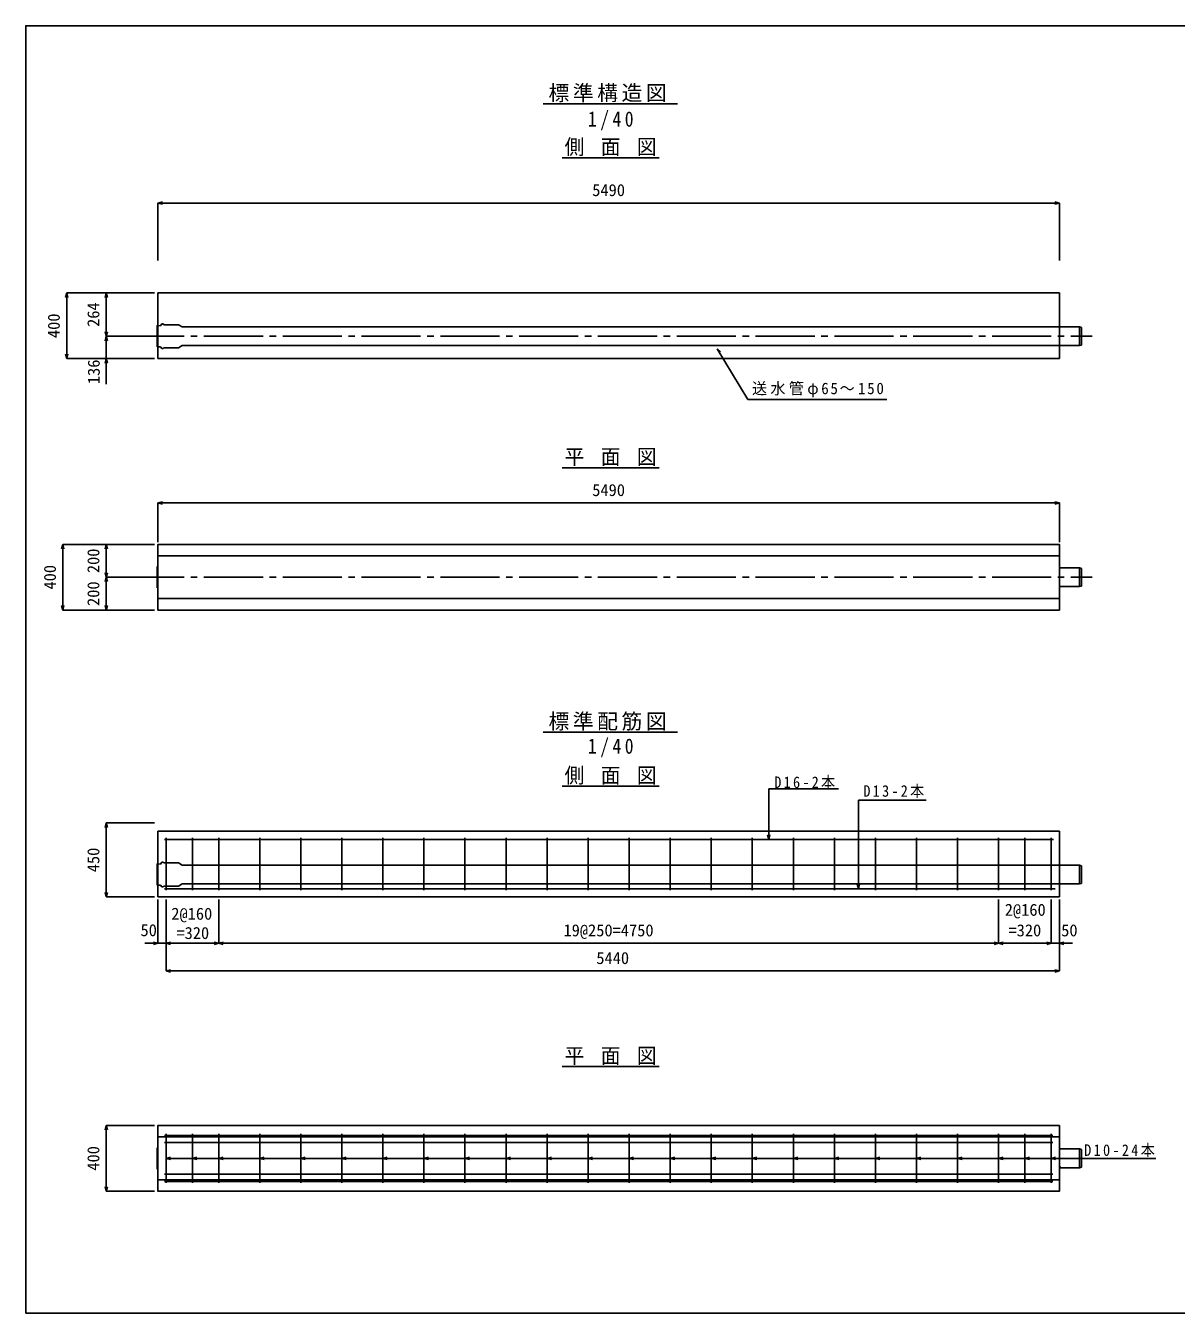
# Model space of a CAD drawing. Units: millimetres on the paper, enlarged 15 times, with parts at other scales. Extents: x -2095 to 2541, y -2464 to 1486.
# Drawn here: x -2095 to 533, y -1454 to 1486 of the extents above; entities that cross this region are included whole.
import ezdxf
from ezdxf.enums import TextEntityAlignment as Align

# ---------------------------------------------------------------- set-up
doc = ezdxf.new("R2010")
doc.units = ezdxf.units.MM
doc.header["$LTSCALE"] = 15
doc.linetypes.add('CHAIN2', pattern=[12, 9, -1, 1, -1])
doc.linetypes.add('DASHED1', pattern=[1.8, 1.2, -0.6])
for name, color, linetype in [('1-0', 4, 'Continuous'), ('1-1_製品図', 4, 'Continuous'), ('1-2_HIVP', 4, 'Continuous'), ('1-3_鉄筋', 2, 'Continuous'), ('1-6', 4, 'Continuous'), ('1-F', 7, 'Continuous'), ('2-0_外寸', 7, 'Continuous')]:
    doc.layers.add(name, color=color, linetype=linetype)
doc.styles.add('ＭＳ ゴシック', font='')
doc.styles.get('ＭＳ ゴシック').set_extended_font_data('MS Gothic')

msp = doc.modelspace()

# ---------------------------------------------------------------- linework, layer by layer
at = {"layer": '1-0'}
for p, q in [((-398.11, -256.2), (-398.11, -371.99)), ((-398.11, -256.2), (-238.73, -256.2)), ((-193.43, -282.49), (-193.43, -484.49)), ((-193.43, -282.49), (-38.67, -282.49)), ((-398.11, -371.99), (-400.83, -361.85)), ((-398.11, -371.99), (-395.4, -361.85)), ((-193.43, -484.49), (-196.15, -474.35)), ((-193.43, -484.49), (-190.71, -474.35)), ((-1774.27, -1100.26), (-1764.13, -1097.54)), ((-1774.27, -1100.26), (-1764.13, -1102.98)), ((-1774.27, -1100.26), (486.25, -1100.26)), ((-1714.27, -1100.26), (-1704.13, -1097.54)), ((-1714.27, -1100.26), (-1704.13, -1102.98)), ((-1654.27, -1100.26), (-1644.13, -1097.54)), ((-1654.27, -1100.26), (-1644.13, -1102.98)), ((-1560.52, -1100.26), (-1550.38, -1097.54)), ((-1560.52, -1100.26), (-1550.38, -1102.98)), ((-1466.77, -1100.26), (-1456.63, -1097.54)), ((-1466.77, -1100.26), (-1456.63, -1102.98)), ((-1373.02, -1100.26), (-1362.88, -1097.54)), ((-1373.02, -1100.26), (-1362.88, -1102.98)), ((-1279.27, -1100.26), (-1269.13, -1097.54)), ((-1279.27, -1100.26), (-1269.13, -1102.98)), ((-1185.52, -1100.26), (-1175.38, -1097.54)), ((-1185.52, -1100.26), (-1175.38, -1102.98)), ((-1091.77, -1100.26), (-1081.63, -1097.54)), ((-1091.77, -1100.26), (-1081.63, -1102.98)), ((-998.02, -1100.26), (-987.88, -1097.54)), ((-998.02, -1100.26), (-987.88, -1102.98)), ((-904.27, -1100.26), (-894.13, -1097.54)), ((-904.27, -1100.26), (-894.13, -1102.98)), ((-810.52, -1100.26), (-800.38, -1097.54)), ((-810.52, -1100.26), (-800.38, -1102.98)), ((-716.77, -1100.26), (-706.63, -1097.54)), ((-716.77, -1100.26), (-706.63, -1102.98)), ((-623.02, -1100.26), (-612.88, -1097.54)), ((-623.02, -1100.26), (-612.88, -1102.98)), ((-529.27, -1100.26), (-519.13, -1097.54)), ((-529.27, -1100.26), (-519.13, -1102.98)), ((-435.52, -1100.26), (-425.38, -1097.54)), ((-435.52, -1100.26), (-425.38, -1102.98)), ((-341.77, -1100.26), (-331.63, -1097.54)), ((-341.77, -1100.26), (-331.63, -1102.98)), ((-248.02, -1100.26), (-237.88, -1097.54)), ((-248.02, -1100.26), (-237.88, -1102.98)), ((-154.27, -1100.26), (-144.13, -1097.54)), ((-154.27, -1100.26), (-144.13, -1102.98)), ((-60.52, -1100.26), (-50.38, -1097.54)), ((-60.52, -1100.26), (-50.38, -1102.98)), ((33.23, -1100.26), (43.37, -1097.54)), ((33.23, -1100.26), (43.37, -1102.98)), ((126.98, -1100.26), (137.12, -1097.54)), ((126.98, -1100.26), (137.12, -1102.98)), ((186.98, -1100.26), (197.12, -1097.54)), ((186.98, -1100.26), (197.12, -1102.98)), ((246.98, -1100.26), (257.12, -1097.54)), ((246.98, -1100.26), (257.12, -1102.98)), ((267.23, -1119.31), (265.73, -1119.31)), ((267.23, -1119.31), (267.6, -1118.94))]:
    msp.add_line(p, q, dxfattribs=at)
at = {"layer": '1-1_製品図'}
for p, q in [((-2001.35, 875.95), (-2004.07, 865.81)), ((-2001.35, 725.95), (-2001.35, 875.95)), ((-2001.35, 875.95), (-1998.63, 865.81)), ((-2001.35, 875.95), (-1800.89, 875.95)), ((-1911.03, 875.95), (-1913.75, 865.81)), ((-1911.03, 776.95), (-1911.03, 875.95)), ((-1911.03, 875.95), (-1908.31, 865.81)), ((-1911.03, 875.95), (-1853.21, 875.95)), ((-1911.03, 776.95), (-1913.75, 787.09)), ((-1911.03, 776.95), (-1908.31, 787.09)), ((-1911.03, 776.95), (-1853.21, 776.95)), ((-2001.35, 725.95), (-2004.07, 736.09)), ((-2001.35, 725.95), (-1998.63, 736.09)), ((-2001.35, 725.95), (-1800.89, 725.95))]:
    msp.add_line(p, q, dxfattribs=at)
at = {"layer": '1-1_製品図', "color": 3}
for p, q in [((-1793.02, 875.95), (-1793.02, 725.95)), ((265.73, 875.95), (-1793.02, 875.95)), ((265.73, 875.95), (265.73, 725.95)), ((-1793.02, 725.95), (265.73, 725.95)), ((-1793.02, 275.47), (265.73, 275.47)), ((-1793.02, 177.97), (265.73, 177.97)), ((-1793.02, -353.24), (-1793.02, -503.24)), ((265.73, -353.24), (-1793.02, -353.24)), ((265.73, -353.24), (265.73, -503.24)), ((-1793.02, -503.24), (265.73, -503.24)), ((-1793.02, -1051.51), (265.73, -1051.51)), ((-1793.02, -1149.01), (265.73, -1149.01))]:
    msp.add_line(p, q, dxfattribs=at)
at = {"layer": '1-1_製品図', "color": 7, "linetype": 'CHAIN2'}
for p, q in [((-1868.02, 776.95), (340.73, 776.95)), ((-1868.02, 226.72), (340.73, 226.72))]:
    msp.add_line(p, q, dxfattribs=at)
at = {"layer": '1-1_製品図', "color": 3}
for points in [[(-1793.02, 151.72), (265.73, 151.72), (265.73, 301.72), (-1793.02, 301.72)], [(265.73, -1025.26), (-1793.02, -1025.26), (-1793.02, -1175.26), (265.73, -1175.26)]]:
    msp.add_lwpolyline(points, close=True, dxfattribs=at)
at = {"layer": '1-2_HIVP'}
for p, q in [((-1787.4, 801.05), (-1784.08, 805)), ((-1784.08, 805), (-1781.08, 805)), ((-1781.08, 805), (-1779.5, 803.43)), ((-1779.5, 803.43), (-1746.15, 803.43)), ((-1746.15, 803.43), (-1737.31, 798.33)), ((-1737.31, 798.33), (311.48, 798.33)), ((311.48, 798.33), (316.35, 797.02)), ((311.48, 798.33), (311.48, 755.58)), ((316.35, 797.02), (316.35, 756.88)), ((-1787.4, 752.86), (-1794.9, 752.6)), ((-1787.4, 752.86), (-1784.08, 748.9)), ((-1784.08, 748.9), (-1781.08, 748.9)), ((-1781.08, 748.9), (-1779.5, 750.48)), ((-1779.5, 750.48), (-1746.15, 750.48)), ((-1746.15, 750.48), (-1737.31, 755.58)), ((-1737.31, 755.58), (311.48, 755.58)), ((311.48, 755.58), (316.35, 756.88)), ((-1794.9, 251.07), (-1794.9, 202.36)), ((-1793.02, 251.01), (-1794.9, 251.07)), ((265.73, 248.09), (311.48, 248.09)), ((311.48, 248.09), (316.35, 246.79)), ((311.48, 248.09), (311.48, 205.34)), ((316.35, 246.79), (316.35, 206.65)), ((311.48, 205.34), (316.35, 206.65)), ((-1793.02, 202.43), (-1794.9, 202.36)), ((265.73, 205.34), (311.48, 205.34)), ((-1787.4, -428.15), (-1784.08, -424.19)), ((-1784.08, -424.19), (-1781.08, -424.19)), ((-1781.08, -424.19), (-1779.5, -425.77)), ((-1779.5, -425.77), (-1746.15, -425.77)), ((-1746.15, -425.77), (-1737.31, -430.87)), ((-1737.31, -430.87), (311.48, -430.87)), ((311.48, -430.87), (316.35, -432.18)), ((311.48, -430.87), (311.48, -473.62)), ((316.35, -432.18), (316.35, -472.31)), ((-1787.4, -476.34), (-1794.9, -476.6)), ((-1787.4, -476.34), (-1784.08, -480.29)), ((-1784.08, -480.29), (-1781.08, -480.29)), ((-1781.08, -480.29), (-1779.5, -478.72)), ((-1779.5, -478.72), (-1746.15, -478.72)), ((-1746.15, -478.72), (-1737.31, -473.62)), ((-1737.31, -473.62), (311.48, -473.62)), ((311.48, -473.62), (316.35, -472.31)), ((-1794.9, -1075.9), (-1794.9, -1124.62)), ((-1793.02, -1075.97), (-1794.9, -1075.9)), ((265.73, -1078.89), (311.48, -1078.89)), ((311.48, -1078.89), (316.35, -1080.19)), ((311.48, -1078.89), (311.48, -1121.64)), ((316.35, -1080.19), (316.35, -1120.33)), ((-1793.02, -1124.55), (-1794.9, -1124.62)), ((265.73, -1121.64), (311.48, -1121.64)), ((311.48, -1121.64), (316.35, -1120.33))]:
    msp.add_line(p, q, dxfattribs=at)
at = {"layer": '1-2_HIVP', "color": 7}
msp.add_line((-515.91, 748.56), (-508.33, 741.3), dxfattribs=at)
at = {"layer": '1-2_HIVP', "linetype": 'DASHED1'}
for p, q in [((-1793.02, 248.53), (-1794.9, 248.6)), ((-1793.02, 204.9), (-1794.9, 204.84)), ((-1793.02, -1078.45), (-1794.9, -1078.38)), ((-1793.02, -1122.08), (-1794.9, -1122.14))]:
    msp.add_line(p, q, dxfattribs=at)
at = {"layer": '1-2_HIVP'}
for points in [[(-1787.4, 801.05), (-1794.9, 801.31), (-1794.9, 752.6)], [(-1787.4, -428.15), (-1794.9, -427.89), (-1794.9, -476.6)]]:
    msp.add_lwpolyline(points, dxfattribs=at)
at = {"layer": '1-2_HIVP', "color": 7}
msp.add_lwpolyline([(-515.91, 748.56), (-445.68, 632.77), (-128.68, 632.77)], dxfattribs=at)
at = {"layer": '1-3_鉄筋'}
for p, q in [((252.6, -371.99), (-1778.02, -371.99)), ((-1774.27, -368.24), (-1774.27, -488.24)), ((-1714.27, -368.24), (-1714.27, -488.24)), ((-1654.27, -368.24), (-1654.27, -488.24)), ((-1560.52, -368.24), (-1560.52, -488.24)), ((-1466.77, -368.24), (-1466.77, -488.24)), ((-1373.02, -368.24), (-1373.02, -488.24)), ((-1279.27, -368.24), (-1279.27, -488.24)), ((-1185.52, -368.24), (-1185.52, -488.24)), ((-1091.77, -368.24), (-1091.77, -488.24)), ((-998.02, -368.24), (-998.02, -488.24)), ((-904.27, -368.24), (-904.27, -488.24)), ((-810.52, -368.24), (-810.52, -488.24)), ((-716.77, -368.24), (-716.77, -488.24)), ((-623.02, -368.24), (-623.02, -488.24)), ((-529.27, -368.24), (-529.27, -488.24)), ((-435.52, -368.24), (-435.52, -488.24)), ((-341.77, -368.24), (-341.77, -488.24)), ((-248.02, -368.24), (-248.02, -488.24)), ((-154.27, -368.24), (-154.27, -488.24)), ((-60.52, -368.24), (-60.52, -488.24)), ((33.23, -368.24), (33.23, -488.24)), ((126.98, -368.24), (126.98, -488.24)), ((186.98, -368.24), (186.98, -488.24)), ((246.98, -368.24), (246.98, -488.24)), ((-1778.02, -484.49), (256.35, -484.49)), ((250.73, -1047.76), (-1778.02, -1047.76)), ((-1774.27, -1044.01), (-1774.27, -1156.51)), ((-1714.27, -1044.01), (-1714.27, -1156.51)), ((-1654.27, -1044.01), (-1654.27, -1156.51)), ((-1560.52, -1044.01), (-1560.52, -1156.51)), ((-1466.77, -1044.01), (-1466.77, -1156.51)), ((-1373.02, -1044.01), (-1373.02, -1156.51)), ((-1279.27, -1044.01), (-1279.27, -1156.51)), ((-1185.52, -1044.01), (-1185.52, -1156.51)), ((-1091.77, -1044.01), (-1091.77, -1156.51)), ((-998.02, -1044.01), (-998.02, -1156.51)), ((-904.27, -1044.01), (-904.27, -1156.51)), ((-810.52, -1044.01), (-810.52, -1156.51)), ((-716.77, -1044.01), (-716.77, -1156.51)), ((-623.02, -1044.01), (-623.02, -1156.51)), ((-529.27, -1044.01), (-529.27, -1156.51)), ((-435.52, -1044.01), (-435.52, -1156.51)), ((-341.77, -1044.01), (-341.77, -1156.51)), ((-248.02, -1044.01), (-248.02, -1156.51)), ((-154.27, -1044.01), (-154.27, -1156.51)), ((-60.52, -1044.01), (-60.52, -1156.51)), ((33.23, -1044.01), (33.23, -1156.51)), ((126.98, -1044.01), (126.98, -1156.51)), ((186.98, -1044.01), (186.98, -1156.51)), ((246.98, -1044.01), (246.98, -1156.51)), ((250.73, -1063.81), (-1778.02, -1063.81)), ((-1778.02, -1136.71), (250.73, -1136.71)), ((-1778.02, -1152.76), (250.73, -1152.76))]:
    msp.add_line(p, q, dxfattribs=at)
at = {"layer": '1-6'}
for p, q in [((-1793.02, 1081.23), (-1782.88, 1083.94)), ((-1793.02, 1081.23), (265.73, 1081.23)), ((-1793.02, 1081.23), (-1782.88, 1078.51)), ((-1793.02, 1081.23), (-1793.02, 950.33)), ((265.73, 1081.23), (255.59, 1083.94)), ((265.73, 1081.23), (255.59, 1078.51)), ((265.73, 1081.23), (265.73, 950.33)), ((-1911.03, 776.95), (-1913.75, 766.81)), ((-1911.03, 725.95), (-1911.03, 776.95)), ((-1911.03, 776.95), (-1800.89, 776.95)), ((-1911.03, 776.95), (-1911.03, 746.95)), ((-1911.03, 776.95), (-1908.31, 766.81)), ((-2001.35, 725.95), (-2004.07, 736.09)), ((-2001.35, 725.95), (-1998.63, 736.09)), ((-2001.35, 725.95), (-1911.03, 725.95)), ((-1911.03, 725.95), (-1913.75, 715.81)), ((-1911.03, 725.95), (-1908.31, 715.81)), ((-1911.03, 725.95), (-1800.89, 725.95)), ((-1911.03, 725.95), (-1911.03, 667.27)), ((-1793.02, 396.29), (-1782.88, 399.01)), ((-1793.02, 396.29), (265.73, 396.29)), ((-1793.02, 396.29), (-1782.88, 393.57)), ((-1793.02, 396.29), (-1793.02, 306.59)), ((265.73, 396.29), (255.59, 399.01)), ((265.73, 396.29), (255.59, 393.57)), ((265.73, 396.29), (265.73, 306.59)), ((-2010.22, 301.72), (-2012.94, 291.58)), ((-2010.22, 151.72), (-2010.22, 301.72)), ((-2010.22, 301.72), (-2007.5, 291.58)), ((-2010.22, 301.72), (-1911.03, 301.72)), ((-1911.03, 301.72), (-1913.75, 291.58)), ((-1911.03, 226.72), (-1911.03, 301.72)), ((-1911.03, 301.72), (-1908.31, 291.58)), ((-1911.03, 301.72), (-1800.89, 301.72)), ((-1911.03, 226.72), (-1913.75, 236.86)), ((-1911.03, 226.72), (-1908.31, 236.86)), ((-1911.03, 226.72), (-1913.75, 216.58)), ((-1911.03, 151.72), (-1911.03, 226.72)), ((-1911.03, 226.72), (-1908.31, 216.58)), ((-1911.03, 226.72), (-1800.89, 226.72)), ((-2010.22, 151.72), (-2012.94, 161.86)), ((-2010.22, 151.72), (-2007.5, 161.86)), ((-2010.22, 151.72), (-1911.03, 151.72)), ((-1911.03, 151.72), (-1913.75, 161.86)), ((-1911.03, 151.72), (-1908.31, 161.86)), ((-1911.03, 151.72), (-1800.89, 151.72)), ((-1911.03, -334.49), (-1913.75, -344.64)), ((-1911.03, -503.24), (-1911.03, -334.49)), ((-1911.03, -334.49), (-1908.31, -344.64)), ((-1911.03, -334.49), (-1800.89, -334.49)), ((-1911.03, -503.24), (-1913.75, -493.1)), ((-1911.03, -503.24), (-1908.31, -493.1)), ((-1911.03, -503.24), (-1800.89, -503.24)), ((-1793.02, -609.09), (-1793.02, -509.56)), ((-1774.27, -609.09), (-1774.27, -509.56)), ((-1654.27, -609.09), (-1654.27, -509.56)), ((126.98, -609.09), (126.98, -509.56)), ((246.98, -609.09), (246.98, -509.56)), ((265.73, -609.09), (265.73, -509.56)), ((-1793.02, -609.09), (-1823.02, -609.09)), ((-1793.02, -609.09), (-1803.16, -606.37)), ((-1793.02, -609.09), (-1803.16, -611.81)), ((-1793.02, -609.09), (-1774.27, -609.09)), ((-1774.27, -609.09), (-1764.13, -606.37)), ((-1774.27, -609.09), (-1764.13, -606.37)), ((-1774.27, -609.09), (-1744.27, -609.09)), ((-1774.27, -609.09), (-1764.13, -611.81)), ((-1774.27, -609.09), (-1654.27, -609.09)), ((-1774.27, -609.09), (-1764.13, -611.81)), ((-1774.27, -672.3), (-1774.27, -609.09)), ((-1654.27, -609.09), (-1664.41, -606.37)), ((-1654.27, -609.09), (-1664.41, -611.81)), ((-1654.27, -609.09), (-1644.13, -606.37)), ((-1654.27, -609.09), (126.98, -609.09)), ((-1654.27, -609.09), (-1644.13, -611.81)), ((126.98, -609.09), (116.84, -606.37)), ((126.98, -609.09), (116.84, -611.81)), ((126.98, -609.09), (137.12, -606.37)), ((126.98, -609.09), (246.98, -609.09)), ((126.98, -609.09), (137.12, -611.81)), ((246.98, -609.09), (216.98, -609.09)), ((246.98, -609.09), (236.84, -606.37)), ((246.98, -609.09), (236.84, -606.37)), ((246.98, -609.09), (236.84, -611.81)), ((246.98, -609.09), (236.84, -611.81)), ((246.98, -609.09), (265.73, -609.09)), ((265.73, -609.09), (275.87, -606.37)), ((265.73, -609.09), (295.73, -609.09)), ((265.73, -609.09), (275.87, -611.81)), ((265.73, -672.3), (265.73, -609.09)), ((-1774.27, -672.3), (-1764.13, -669.58)), ((-1774.27, -672.3), (265.73, -672.3)), ((-1774.27, -672.3), (-1764.13, -675.01)), ((265.73, -672.3), (255.59, -669.58)), ((265.73, -672.3), (255.59, -675.01)), ((-1911.03, -1025.26), (-1913.75, -1035.4)), ((-1911.03, -1175.26), (-1911.03, -1025.26)), ((-1911.03, -1025.26), (-1908.31, -1035.4)), ((-1911.03, -1025.26), (-1800.89, -1025.26)), ((-1911.03, -1175.26), (-1913.75, -1165.12)), ((-1911.03, -1175.26), (-1908.31, -1165.12)), ((-1911.03, -1175.26), (-1800.89, -1175.26))]:
    msp.add_line(p, q, dxfattribs=at)
at = {"layer": '1-F', "color": 3}
for p, q in [((-913.33, 1307.67), (-606.04, 1307.67)), ((-869.83, 1184.52), (-648.62, 1184.52)), ((-869.83, 476.86), (-648.62, 476.86)), ((-913.33, -127.45), (-606.04, -127.45)), ((-869.83, -250.61), (-648.62, -250.61)), ((-869.83, -890.71), (-648.62, -890.71))]:
    msp.add_line(p, q, dxfattribs=at)
at = {"layer": '2-0_外寸', "color": 5}
msp.add_lwpolyline([(-2094.86, -1453.99), (2105.14, -1453.99), (2105.14, 1486.01), (-2094.86, 1486.01)], close=True, dxfattribs=at)

# ---------------------------------------------------------------- texts
at = {"layer": '1-0', "color": 7, "char_height": 26.39, "attachment_point": 7, "style": 'ＭＳ ゴシック'}
for s, insert in [('\\T1.23;\\W0.95;送水管φ65～150', (-436.19, 637.52)), ('\\T1.32;\\W0.9;D16-2本', (-385.3, -257.47)), ('\\T1.32;\\W0.9;D13-2本', (-181.93, -277.39)), ('\\T1.33;\\W0.9;D10-24本', (322.42, -1097.55))]:
    msp.add_mtext(s, dxfattribs=dict(at, insert=insert))
at = {"layer": '1-1_製品図', "style": 'ＭＳ ゴシック'}
for s, p in [('264', (-1918.53, 798.33)), ('400', (-2008.85, 772.83))]:
    msp.add_text(s, height=27.49, rotation=90, dxfattribs=at).set_placement(p, align=Align.BOTTOM_LEFT)
at = {"layer": '1-6', "style": 'ＭＳ ゴシック'}
for s, p in [('5490', (-801.15, 1088.73)), ('5490', (-801.15, 403.79)), ('2@160', (-1762.41, -563.64)), ('2@160', (141, -554.68)), ('50', (-1832.75, -601.23)), ('=320', (-1750.76, -607.63)), ('19@250=4750', (-866.77, -601.59)), ('=320', (149.48, -601.59)), ('50', (269.86, -601.57)), ('5440', (-791.77, -664.8))]:
    msp.add_text(s, height=27.49, dxfattribs=at).set_placement(p, align=Align.BOTTOM_LEFT)
for s, p in [('136', (-1917.64, 667.67)), ('200', (-1918.53, 236.09)), ('400', (-2017.72, 198.59)), ('200', (-1918.53, 161.09)), ('450', (-1918.53, -446.99)), ('400', (-1918.53, -1128.39))]:
    msp.add_text(s, height=27.49, rotation=90, dxfattribs=at).set_placement(p, align=Align.BOTTOM_LEFT)
at = {"layer": '1-F', "char_height": 34.84, "attachment_point": 7, "style": 'ＭＳ ゴシック'}
for s, insert in [('\\T1.17;標準構造図', (-901.09, 1311.42)), ('\\T1.39;\\W0.85;1/40', (-810.93, 1247.19)), ('\\T1.22;\\W0.95;側\\~面\\~図', (-864.32, 1188.24)), ('\\T1.22;\\W0.95;平\\~面\\~図', (-864.32, 480.58)), ('\\T1.17;標準配筋図', (-901.09, -123.71)), ('\\T1.39;\\W0.85;1/40', (-810.93, -184.77)), ('\\T1.22;\\W0.95;側\\~面\\~図', (-864.32, -246.89)), ('\\T1.22;\\W0.95;平\\~面\\~図', (-864.32, -886.99))]:
    msp.add_mtext(s, dxfattribs=dict(at, insert=insert))

doc.saveas('drawing.dxf')
